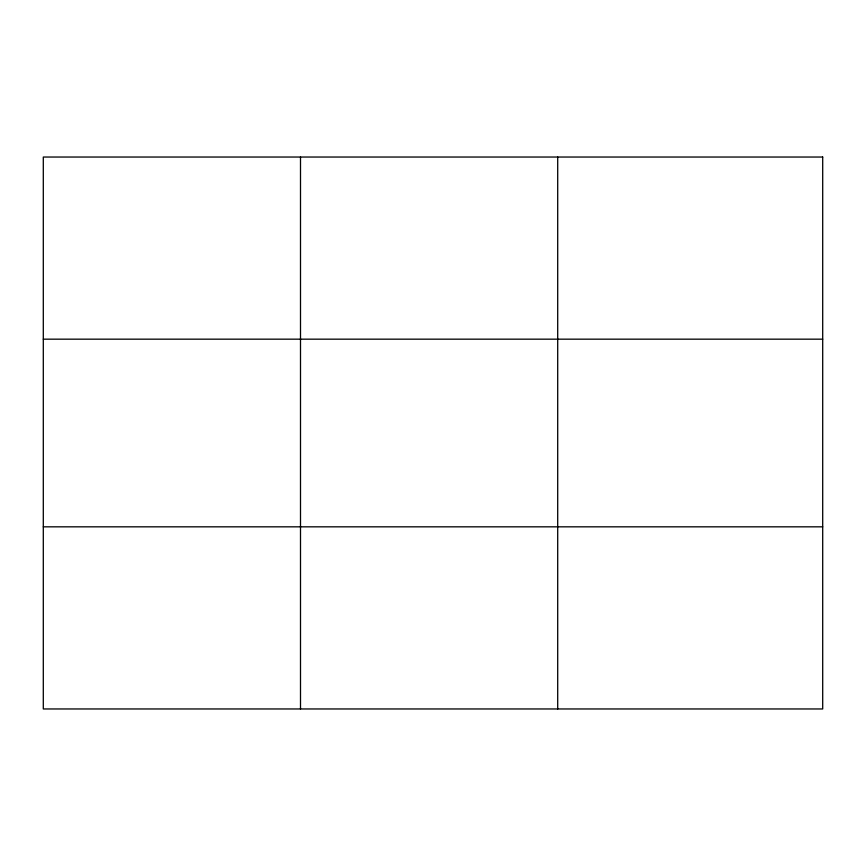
<?xml version="1.0" encoding="UTF-8"?>
<svg xmlns="http://www.w3.org/2000/svg" width="866" height="866" viewBox="0 0 866 866"><rect width="100%" height="100%" fill="white"/><g stroke="black" fill="none" stroke-linecap="round" stroke-linejoin="round"><path stroke-width="1.3" d="M300.502 708.962L300.502 157.038M557.704 708.962L557.704 157.038M43.3 339.169L822.7 339.169M43.3 526.831L822.7 526.831M822.7 157.038L822.7 708.962L43.3 708.962L43.3 157.038L822.7 157.038"/></g></svg>
